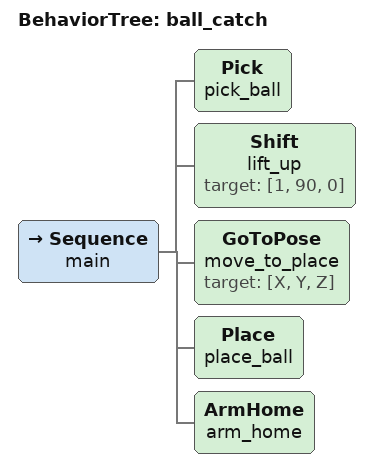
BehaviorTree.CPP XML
<root>
    <BehaviorTree ID="ball_catch">
    <Sequence name="main">
        <Pick name="pick_ball"/>
        <Shift name="lift_up" target="[1, 90, 0]"/>
        <GoToPose name="move_to_place" target="[X, Y, Z]"/>
        <Place name="place_ball"/>
        <ArmHome name="arm_home"/>
    </Sequence>
    </BehaviorTree>
</root>
